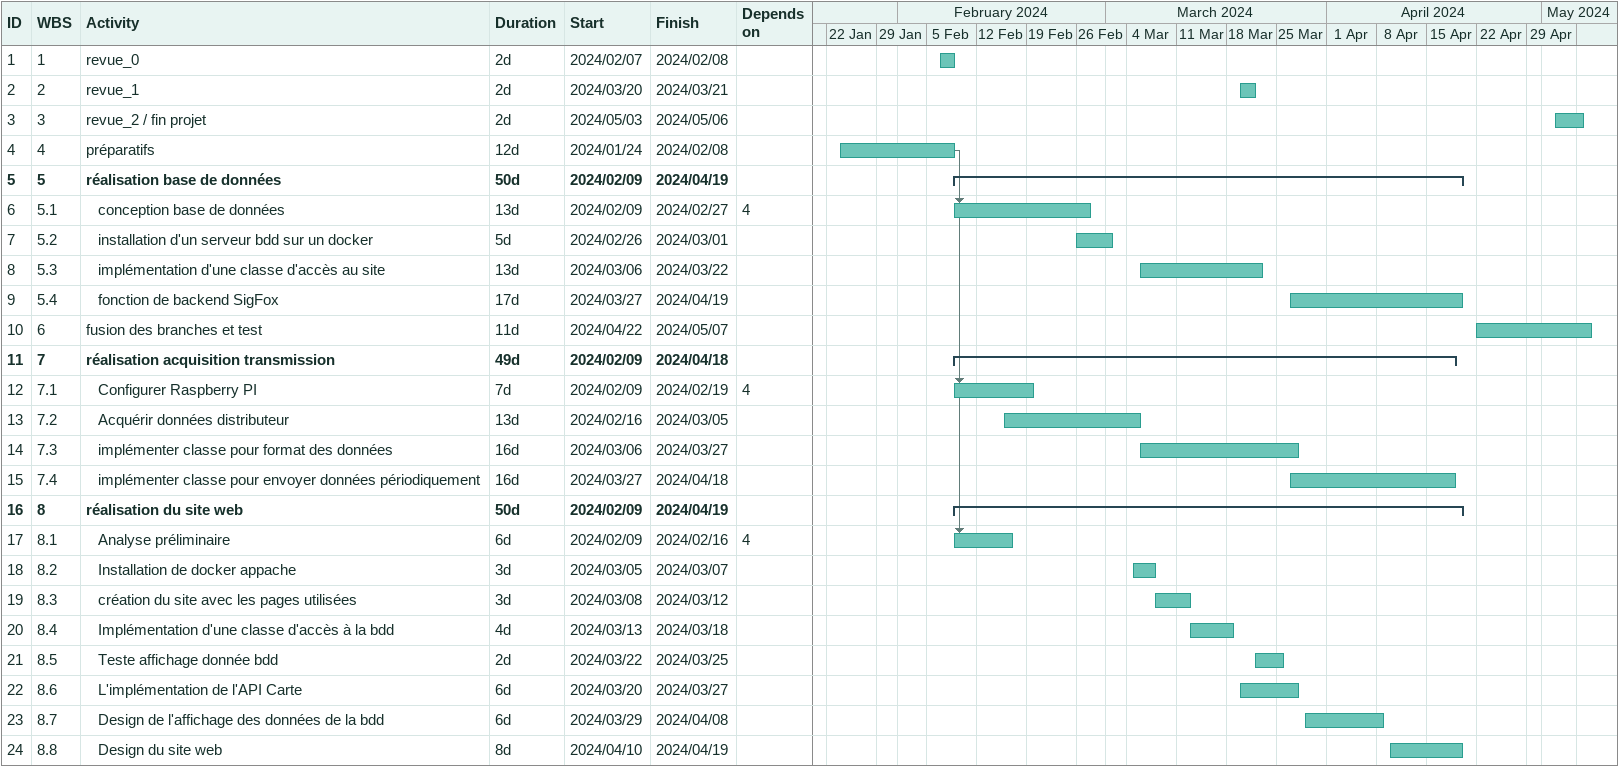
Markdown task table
| ID | WBS | Task | Duration | Start | Finish | Predecessors |
|---|---|---|---|---|---|---|
| 1 | 1 | revue_0 | 2d | 2024-02-07 | 2024-02-08 |  |
| 2 | 2 | revue_1 | 2d | 2024-03-20 | 2024-03-21 |  |
| 3 | 3 | revue_2 / fin projet | 2d | 2024-05-03 | 2024-05-06 |  |
| 4 | 4 | préparatifs | 12d | 2024-01-24 | 2024-02-08 |  |
| 5 | 5 | **réalisation base de données** | 50d | 2024-02-09 | 2024-04-19 |  |
| 6 | 5.1 | conception base de données | 13d | 2024-02-09 | 2024-02-27 | 4 |
| 7 | 5.2 | installation d'un serveur bdd sur un docker | 5d | 2024-02-26 | 2024-03-01 |  |
| 8 | 5.3 | implémentation d'une classe d'accès au site | 13d | 2024-03-06 | 2024-03-22 |  |
| 9 | 5.4 | fonction de backend SigFox | 17d | 2024-03-27 | 2024-04-19 |  |
| 10 | 6 | fusion des branches et test | 11d | 2024-04-22 | 2024-05-07 |  |
| 11 | 7 | **réalisation acquisition transmission** | 49d | 2024-02-09 | 2024-04-18 |  |
| 12 | 7.1 | Configurer Raspberry PI | 7d | 2024-02-09 | 2024-02-19 | 4 |
| 13 | 7.2 | Acquérir données distributeur | 13d | 2024-02-16 | 2024-03-05 |  |
| 14 | 7.3 | implémenter classe pour format des données | 16d | 2024-03-06 | 2024-03-27 |  |
| 15 | 7.4 | implémenter classe pour envoyer données périodiquement | 16d | 2024-03-27 | 2024-04-18 |  |
| 16 | 8 | **réalisation du site web** | 50d | 2024-02-09 | 2024-04-19 |  |
| 17 | 8.1 | Analyse préliminaire | 6d | 2024-02-09 | 2024-02-16 | 4 |
| 18 | 8.2 | Installation de docker appache | 3d | 2024-03-05 | 2024-03-07 |  |
| 19 | 8.3 | création du site avec les pages utilisées | 3d | 2024-03-08 | 2024-03-12 |  |
| 20 | 8.4 | Implémentation d'une classe d'accès à la bdd | 4d | 2024-03-13 | 2024-03-18 |  |
| 21 | 8.5 | Teste affichage donnée bdd | 2d | 2024-03-22 | 2024-03-25 |  |
| 22 | 8.6 | L'implémentation de l'API Carte | 6d | 2024-03-20 | 2024-03-27 |  |
| 23 | 8.7 | Design de l'affichage des données de la bdd | 6d | 2024-03-29 | 2024-04-08 |  |
| 24 | 8.8 | Design du site web | 8d | 2024-04-10 | 2024-04-19 |  |
